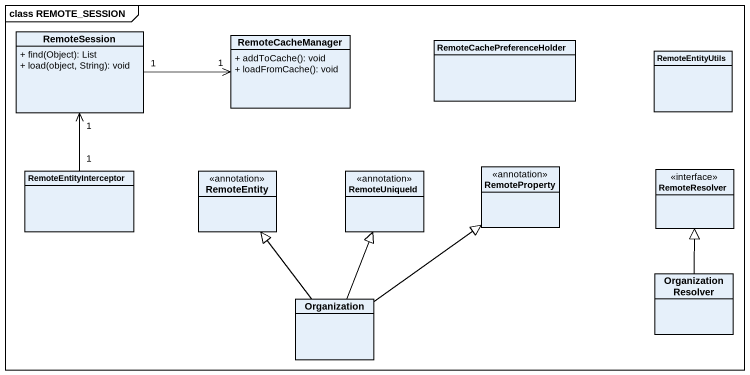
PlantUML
@startuml
mainframe class REMOTE_SESSION
hide circle
hide empty members
skinparam classAttributeIconSize 0
class RemoteSession {
  + find(Object): List
  + load(object, String): void
}
class RemoteCacheManager {
  + addToCache(): void
  + loadFromCache(): void
}
class RemoteCachePreferenceHolder
class RemoteEntityUtils
class RemoteEntityInterceptor
class RemoteEntity <<annotation>>
class RemoteUniqueId <<annotation>>
class RemoteProperty <<annotation>>
class RemoteResolver <<interface>>
class OrganizationResolver
class Organization
RemoteSession "1" -right-> "1" RemoteCacheManager
RemoteEntityInterceptor "1" -up-> "1" RemoteSession
OrganizationResolver -up-|> RemoteResolver
Organization -up-|> RemoteEntity
Organization -up-|> RemoteUniqueId
Organization -up-|> RemoteProperty
@enduml
